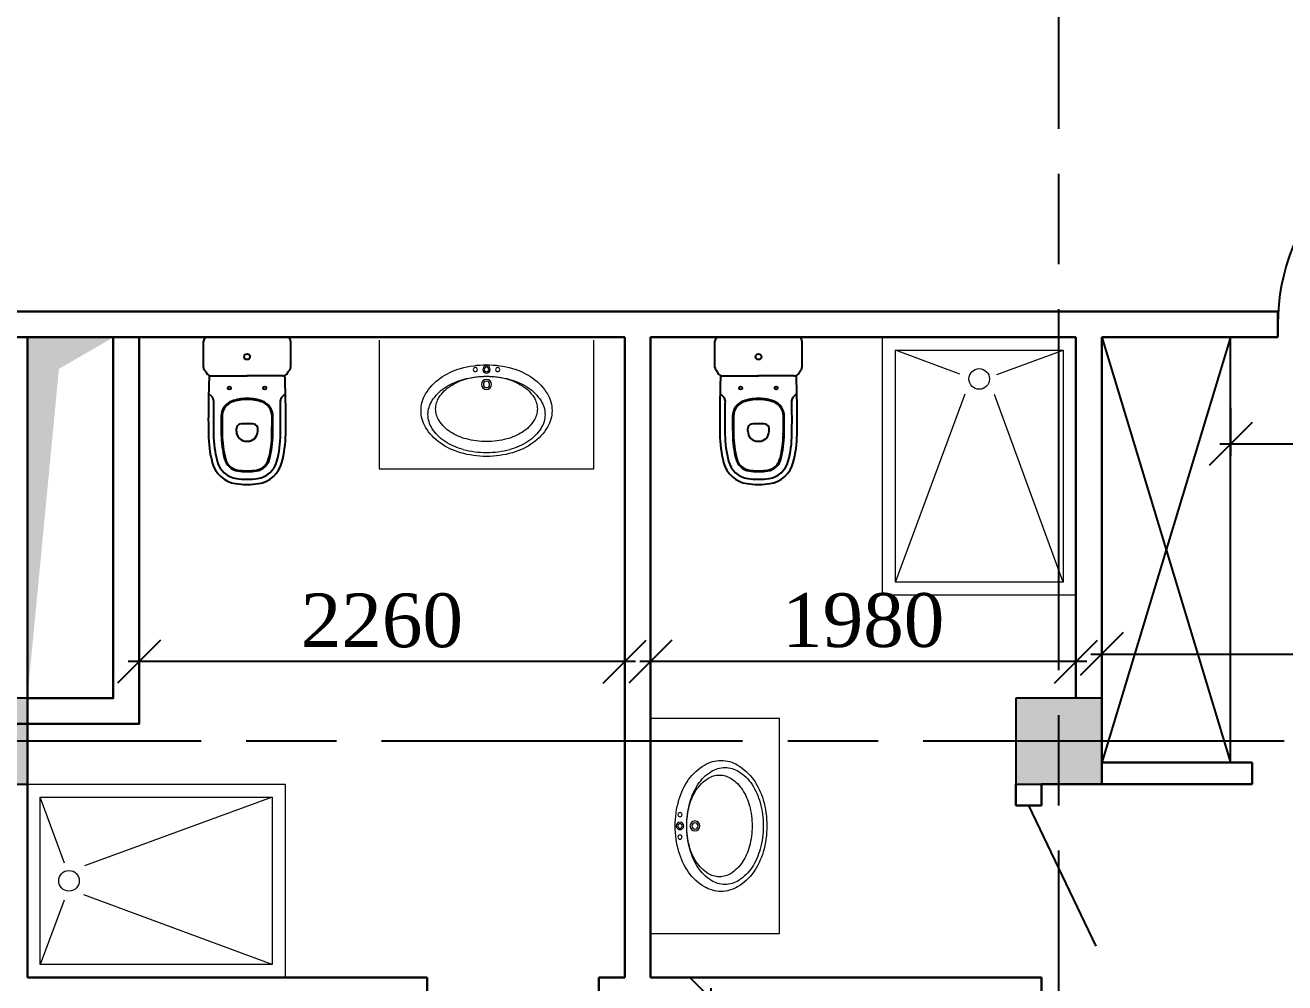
# Model space of a CAD drawing. Header units: inches. Extents: x 2870606 to 3671143, y -733551 to -473558.
# Drawn here: x 3466542 to 3472404, y -513548 to -509090 of the extents above; entities that cross this region are included whole.
import ezdxf

# ---------------------------------------------------------------- set-up
doc = ezdxf.new("R2010")
doc.units = ezdxf.units.IN
doc.header["$MEASUREMENT"] = 0
doc.linetypes.add('ACAD_ISO08W100', pattern=[36, 24, -3, 6, -3])
doc.layers.add('_0', color=7, linetype='Continuous', lineweight=25)
doc.layers.add('SANFURN', color=140, linetype='Continuous')
doc.styles.add('J~stule', font='dutch.ttf')
doc.dimstyles.new('J~style', dxfattribs={"dimscale": 100, "dimtxt": 2.5, "dimasz": 2, "dimexe": 0.55, "dimexo": 0.725, "dimtad": 1, "dimdec": 0, "dimdsep": 46, "dimtxsty": 'J~stule', "dimblk": 'OBLIQUE', "dimcen": 2, "dimdle": 0.5, "dimadec": 0, "dimazin": 0, "dimtfac": 1, "dimtdec": 0, "dimtmove": 0, "dimatfit": 3, "dimfxl": 1, "dimarcsym": 0})

# ---------------------------------------------------------------- blocks, each defined once
blk = doc.blocks.new('uouyotyolt')
at = {"layer": 'SANFURN', "lineweight": 15}
for p, q in [((2860162.5, 280610.8), (2860049, 280918.8)), ((2861129, 280918.8), (2860255.1, 280599.2)), ((2861129, 280138.8), (2860252.6, 280464.1)), ((2860160.6, 280439.1), (2860049, 280138.8))]:
    blk.add_line(p, q, dxfattribs=at)
for points in [[(2859989, 280078.8), (2859989, 280978.8), (2861189, 280978.8), (2861189, 280078.8)], [(2860049, 280138.8), (2860049, 280918.8), (2861129, 280918.8), (2861129, 280138.8)]]:
    blk.add_lwpolyline(points, close=True, dxfattribs=at)
blk.add_circle((2860182.8, 280528.8), 48, dxfattribs=at)
blk = doc.blocks.new('cu')
at = {"layer": '_0'}
for p, q in [((0, 0), (0, 186.3)), ((18.2, 200), (141, 200)), ((279, 158.9), (261.5, 176.4)), ((180, 164), (180, 0)), ((0, -2.5), (0, 0)), ((180, -2.5), (180, 0)), ((437, 47), (424.3, 47)), ((0, -5), (0, -2.5)), ((0, -191.3), (0, -5)), ((180, -2.5), (180, -5)), ((180, -169), (180, -5)), ((437, -52), (424.3, -52)), ((279, -163.9), (261.5, -181.4)), ((141, -205), (18.2, -205))]:
    blk.add_line(p, q, dxfattribs=at)
for centre, radius in [((236, 80), 7.5), ((90.2, -2.5), 13.5), ((90.2, -2.5), 13.5), ((236, -85), 7.5)]:
    blk.add_circle(centre, radius, dxfattribs=at)
for centre, radius, start, end in [((8, 186.3), 8, 155.21151, 180.00003), ((18.2, 180), 20, 90, 150.98314), ((141, 181), 19, 34.93724, 90), ((164.8, 197.6), 10, 214.93724, 253.78478), ((155, 164), 25, 23.37762, 73.78478), ((383, -5322.3), 5500, 89.29054, 92.13617), ((444.2, -372.6), 550, 75.46051, 89.29054), ((155, 164), 25, 360, 23.37762), ((293.1, 173), 20, 225, 270.93637), ((383, -5322.3), 5476, 89.29054, 90.93637), ((367.5, 42.7), 75, 90.1648, 160.01601), ((383, -5322.3), 5440, 89.29054, 90.1648), ((444.2, -372.6), 490, 75.46051, 89.29054), ((444.2, -372.6), 526, 75.46051, 89.29054), ((548.7, 30), 110, 8.81618, 75.46052), ((548.7, 30), 134, 8.81618, 75.46052), ((485, 0), 200, 160.01601, 180), ((485, 0), 196, 160.01601, 180), ((367.5, 42.7), 71, 90.1648, 160.01601), ((383, -5322.3), 5436, 89.29054, 90.1648), ((444.2, -372.6), 486, 75.46051, 89.29054), ((548.7, 30), 70, 8.81618, 75.46052), ((548.7, 30), 74, 8.81618, 75.46052), ((485, 0), 200, 180, 180.71622), ((485, 0), 196, 180, 180.73083), ((582, 0), 180, 170.28485, 180), ((424.3, 27), 20, 90, 170.28485), ((437, 0), 47, 0, 90), ((437, 0), 47, 356.95091, 0), ((355, 0), 266, 0, 8.81618), ((355, 0), 266, 359.4615, 0), ((355, 0), 270, 0, 8.81618), ((355, 0), 270, 359.46948, 0), ((355, 0), 306, 0, 8.81618), ((355, 0), 306, 359.53189, 0), ((355, 0), 330, 0, 8.81618), ((485, -5), 200, 179.28378, 180), ((485, -5), 200, 180, 199.98399), ((485, -5), 196, 179.26917, 180), ((485, -5), 196, 180, 199.98399), ((582, 0), 180, 180, 180.7958), ((582, -5), 180, 179.2042, 180), ((582, -5), 180, 180, 189.71515), ((424.3, -32), 20, 189.71515, 270), ((437, -5), 47, 270, 0), ((437, -5), 47, 0, 3.04909), ((548.7, -35), 70, 284.53948, 351.18382), ((548.7, -35), 74, 284.53948, 351.18382), ((548.7, -35), 110, 284.53948, 351.18382), ((548.7, -35), 134, 284.53948, 351.18382), ((355, -5), 266, 351.18382, 0), ((355, -5), 266, 0, 0.5385), ((355, -5), 270, 351.18382, 0), ((355, -5), 270, 0, 0.53052), ((355, -5), 306, 351.18382, 0), ((355, -5), 306, 0, 0.46811), ((355, -5), 330, 351.18382, 0), ((355, 0), 330, 359.56594, 0), ((355, -5), 330, 0, 0.43406), ((367.5, -47.7), 75, 199.98399, 269.8352), ((367.5, -47.7), 71, 199.98399, 269.8352), ((444.2, 367.6), 486, 270.70946, 284.53949), ((444.2, 367.6), 490, 270.70946, 284.53949), ((155, -169), 25, 336.62238, 0), ((293.1, -178), 20, 89.06363, 135), ((383, 5317.3), 5476, 269.06363, 270.70946), ((383, 5317.3), 5436, 269.8352, 270.70946), ((383, 5317.3), 5440, 269.8352, 270.70946), ((444.2, 367.6), 526, 270.70946, 284.53949), ((444.2, 367.6), 550, 270.70946, 284.53949), ((8, -191.3), 8, 179.99997, 204.78849), ((18.2, -185), 20, 209.01686, 270), ((141, -186), 19, 270, 325.06276), ((164.8, -202.6), 10, 106.21522, 145.06276), ((155, -169), 25, 286.21522, 336.62238), ((383, 5317.3), 5500, 267.86383, 270.70946)]:
    blk.add_arc(centre, radius, start, end, dxfattribs=at)
blk = doc.blocks.new('ITYIR6')
at = {"lineweight": 13, "elevation": -58.9}
blk.add_lwpolyline([(2899772.1, 225462.1), (2899772.1, 224862.1), (2898772.1, 224862.1), (2898772.1, 225462.1)], dxfattribs=at)
at = {"lineweight": 13}
for centre, radius in [((2899272.1, 225324.7, -58.9), 17.3), ((2899219.9, 225324.7, -58.9), 9.72), ((2899272.1, 225324.7, -58.9), 10.5), ((2899324.1, 225324.7, -58.9), 9.72), ((2899272.1, 225255.3, -58.9), 23.1), ((2899272.1, 225255.3, -58.9), 14.7)]:
    blk.add_circle(centre, radius, dxfattribs=at)
for centre, radius, start, end in [((2899272.1, 224912.8, -58.9), 434.2, 90, 106.16225), ((2899272.1, 224912.8, -58.9), 434.2, 73.83775, 90), ((2899192.5, 225090.2, -58.9), 237.1, 124.97931, 149.37391), ((2899240.6, 225021.4, -58.9), 321.1, 106.16225, 124.97931), ((2899272.1, 224878, -58.9), 415.4, 90, 105.14659), ((2899272.1, 224926.1, -58.9), 367.3, 90, 104.90006), ((2899272.1, 224926.1, -58.9), 367.3, 75.09994, 90), ((2899272.1, 224878, -58.9), 415.4, 74.85341, 90), ((2899303.6, 225021.4, -58.9), 321.1, 55.02069, 73.83775), ((2899351.7, 225090.2, -58.9), 237.1, 30.62609, 55.02069), ((2899192.1, 225068.8, -58.9), 205.9, 123.16508, 147.63235), ((2899200.8, 225099.1, -58.9), 177.9, 122.71568, 147.18544), ((2899240.4, 224994.9, -58.9), 294.2, 105.14659, 123.16508), ((2899243.9, 225032.2, -58.9), 257.5, 104.90006, 122.71568), ((2899300.3, 225032.2, -58.9), 257.5, 57.28432, 75.09994), ((2899303.7, 224994.9, -58.9), 294.2, 56.83492, 74.85341), ((2899343.3, 225099.1, -58.9), 177.9, 32.81456, 57.28432), ((2899352, 225068.8, -58.9), 205.9, 32.36765, 56.83492), ((2899119, 225133.7, -58.9), 151.8, 149.37391, 180), ((2899118.7, 225115.4, -58.9), 119, 147.63235, 180), ((2899135.5, 225141.3, -58.9), 100.1, 147.18544, 180), ((2899408.7, 225141.3, -58.9), 100.1, 0, 32.81456), ((2899425.4, 225115.4, -58.9), 119, 0, 32.36765), ((2899425.1, 225133.7, -58.9), 151.8, 0, 30.62609), ((2899119, 225133.7, -58.9), 151.8, 180, 210.62609), ((2899118.7, 225115.4, -58.9), 119, 180, 212.36765), ((2899135.5, 225141.3, -58.9), 100.1, 180, 212.81456), ((2899408.7, 225141.3, -58.9), 100.1, 327.18544, 0), ((2899425.4, 225115.4, -58.9), 119, 327.63235, 0), ((2899425.1, 225133.7, -58.9), 151.8, 329.37391, 0), ((2899192.5, 225177.2, -58.9), 237.1, 210.62609, 235.02069), ((2899192.1, 225161.9, -58.9), 205.9, 212.36765, 236.83492), ((2899200.8, 225183.4, -58.9), 177.9, 212.81456, 237.28432), ((2899343.3, 225183.4, -58.9), 177.9, 302.71568, 327.18544), ((2899352, 225161.9, -58.9), 205.9, 303.16508, 327.63235), ((2899351.7, 225177.2, -58.9), 237.1, 304.97931, 329.37391), ((2899240.4, 225235.8, -58.9), 294.2, 236.83492, 254.85341), ((2899243.9, 225250.4, -58.9), 257.5, 237.28432, 255.09994), ((2899272.1, 225356.5, -58.9), 367.3, 255.09994, 270), ((2899272.1, 225356.5, -58.9), 367.3, 270, 284.90006), ((2899300.3, 225250.4, -58.9), 257.5, 284.90006, 302.71568), ((2899303.7, 225235.8, -58.9), 294.2, 285.14659, 303.16508), ((2899240.6, 225246, -58.9), 321.1, 235.02069, 253.83775), ((2899272.1, 225354.6, -58.9), 434.2, 253.83775, 270), ((2899272.1, 225352.7, -58.9), 415.4, 254.85341, 270), ((2899272.1, 225352.7, -58.9), 415.4, 270, 285.14659), ((2899272.1, 225354.6, -58.9), 434.2, 270, 286.16225), ((2899303.6, 225246, -58.9), 321.1, 286.16225, 304.97931)]:
    blk.add_arc(centre, radius, start, end, dxfattribs=at)
blk = doc.blocks.new('_Oblique')
at = {"color": 0, "linetype": 'ByBlock', "lineweight": -2}
blk.add_line((-0.5, -0.5), (0.5, 0.5), dxfattribs=at)
blk = doc.blocks.new('*D749')
at = {"color": 0, "lineweight": -2, "transparency": 16777216}
for p, q in [((3469452.3, -512150.6), (3469452.3, -511997.5)), ((3471432.3, -512150.6), (3471432.3, -511997.5)), ((3471482.3, -512052.5), (3469402.3, -512052.5))]:
    blk.add_line(p, q, dxfattribs=at)
at = {"layer": 'Defpoints', "color": 0, "lineweight": 35, "transparency": 16777216}
for p in [(3469452.3, -512052.5), (3469452.3, -512223.1), (3471432.3, -512223.1)]:
    blk.add_point(p, dxfattribs=at)
at = {"color": 0, "lineweight": -2, "transparency": 16777216, "xscale": 200, "yscale": 200, "zscale": 200, "rotation": 180}
blk.add_blockref('_Oblique', (3469452.3, -512052.5), dxfattribs=at)
at = {"color": 0, "lineweight": -2, "transparency": 16777216, "xscale": 200, "yscale": 200, "zscale": 200}
blk.add_blockref('_Oblique', (3471432.3, -512052.5), dxfattribs=at)
at = {"color": 0, "transparency": 16777216, "insert": (3470442.3, -511861.4), "char_height": 250, "attachment_point": 5, "style": 'J~stule'}
blk.add_mtext('1980', dxfattribs=at)
blk = doc.blocks.new('*D750')
at = {"color": 0, "lineweight": -2, "transparency": 16777216}
for p, q in [((3467072.3, -512053.4), (3467072.3, -511997.5)), ((3469332.3, -512160.8), (3469332.3, -511997.5)), ((3469382.3, -512052.5), (3467022.3, -512052.5))]:
    blk.add_line(p, q, dxfattribs=at)
at = {"layer": 'Defpoints', "color": 0, "lineweight": 35, "transparency": 16777216}
for p in [(3467072.3, -512052.5), (3467072.3, -512125.9), (3469332.3, -512233.3)]:
    blk.add_point(p, dxfattribs=at)
at = {"color": 0, "lineweight": -2, "transparency": 16777216, "xscale": 200, "yscale": 200, "zscale": 200, "rotation": 180}
blk.add_blockref('_Oblique', (3467072.3, -512052.5), dxfattribs=at)
at = {"color": 0, "lineweight": -2, "transparency": 16777216, "xscale": 200, "yscale": 200, "zscale": 200}
blk.add_blockref('_Oblique', (3469332.3, -512052.5), dxfattribs=at)
at = {"color": 0, "transparency": 16777216, "insert": (3468202.3, -511862.4), "char_height": 250, "attachment_point": 5, "style": 'J~stule'}
blk.add_mtext('2260', dxfattribs=at)
blk = doc.blocks.new('*D754')
at = {"color": 0, "lineweight": -2, "transparency": 16777216}
for p, q in [((3472152.3, -510872.1), (3472152.3, -511094.4)), ((3473802.3, -510872.1), (3473802.3, -511094.4)), ((3472102.3, -511039.4), (3473852.3, -511039.4))]:
    blk.add_line(p, q, dxfattribs=at)
at = {"layer": 'Defpoints', "color": 0, "lineweight": 35, "transparency": 16777216}
for p in [(3472152.3, -510799.6, -51.2), (3473802.3, -510799.6, 94.1), (3473802.3, -511039.4)]:
    blk.add_point(p, dxfattribs=at)
at = {"color": 0, "lineweight": -2, "transparency": 16777216, "xscale": 200, "yscale": 200, "zscale": 200, "rotation": 180}
blk.add_blockref('_Oblique', (3472152.3, -511039.4), dxfattribs=at)
at = {"color": 0, "lineweight": -2, "transparency": 16777216, "xscale": 200, "yscale": 200, "zscale": 200}
blk.add_blockref('_Oblique', (3473802.3, -511039.4), dxfattribs=at)
at = {"color": 0, "transparency": 16777216, "insert": (3472977.3, -510846.7), "char_height": 250, "attachment_point": 5, "style": 'J~stule'}
blk.add_mtext('1650', dxfattribs=at)
blk = doc.blocks.new('*D755')
at = {"color": 0, "lineweight": -2, "transparency": 16777216}
for p, q in [((3471552.3, -511938.8), (3471552.3, -512072.4)), ((3476152.3, -511938.8), (3476152.3, -512072.4)), ((3471502.3, -512017.4), (3476202.3, -512017.4))]:
    blk.add_line(p, q, dxfattribs=at)
at = {"layer": 'Defpoints', "color": 0, "lineweight": 35, "transparency": 16777216}
for p in [(3471552.3, -511866.3), (3476152.3, -511866.3), (3476152.3, -512017.4)]:
    blk.add_point(p, dxfattribs=at)
at = {"color": 0, "lineweight": -2, "transparency": 16777216, "xscale": 200, "yscale": 200, "zscale": 200, "rotation": 180}
blk.add_blockref('_Oblique', (3471552.3, -512017.4), dxfattribs=at)
at = {"color": 0, "lineweight": -2, "transparency": 16777216, "xscale": 200, "yscale": 200, "zscale": 200}
blk.add_blockref('_Oblique', (3476152.3, -512017.4), dxfattribs=at)
at = {"color": 0, "transparency": 16777216, "insert": (3473852.3, -511827.4), "char_height": 250, "attachment_point": 5, "style": 'J~stule'}
blk.add_mtext('4600', dxfattribs=at)
blk = doc.blocks.new('*D806')
at = {"color": 0, "lineweight": -2, "transparency": 16777216}
for p, q in [((3469735.2, -518273.1), (3469735.2, -513573.1)), ((3469979.8, -513623.1), (3469680.2, -513623.1)), ((3469979.8, -518223.1), (3469680.2, -518223.1))]:
    blk.add_line(p, q, dxfattribs=at)
at = {"layer": 'Defpoints', "color": 0, "lineweight": 35, "transparency": 16777216}
for p in [(3469735.2, -513623.1), (3470052.3, -513623.1), (3470052.3, -518223.1)]:
    blk.add_point(p, dxfattribs=at)
at = {"color": 0, "lineweight": -2, "transparency": 16777216, "xscale": 200, "yscale": 200, "zscale": 200}
for p, rotation in [((3469735.2, -513623.1), 90), ((3469735.2, -518223.1), 270)]:
    blk.add_blockref('_Oblique', p, dxfattribs=dict(at, rotation=rotation))
at = {"color": 0, "transparency": 16777216, "insert": (3469545.2, -515923.1), "char_height": 250, "attachment_point": 5, "rotation": 90, "style": 'J~stule'}
blk.add_mtext('4600', dxfattribs=at)

msp = doc.modelspace()

# ---------------------------------------------------------------- hatches: boundary and pattern name
h = msp.add_hatch(color=256)
h.dxf.hatch_style = 1
h.paths.add_polyline_path([(3466552.3, -512623.13), (3466552.3, -512223.13), (3466152.3, -512223.13), (3466152.3, -512623.13)])
h = msp.add_hatch(color=256)
h.dxf.hatch_style = 1
h.paths.add_polyline_path([(3471552.3, -512623.13), (3471552.3, -512223.13), (3471152.3, -512223.13), (3471152.3, -512623.13)])

# ---------------------------------------------------------------- linework, layer by layer
at = {"color": 252, "linetype": 'ACAD_ISO08W100', "ltscale": 70}
for p, q in [((3471352.3, -524692.02), (3471352.3, -496403.85)), ((3515241.22, -512423.13), (3449347.53, -512423.13))]:
    msp.add_line(p, q, dxfattribs=at)
at = {"lineweight": 30}
for p, q in [((3472371.94, -510423.13, 35.22), (3472371.94, -510543.13, 35.22)), ((3466552.3, -513523.13), (3466552.3, -510543.13)), ((3469332.3, -513523.09), (3469332.3, -510543.13)), ((3471432.3, -510543.13), (3469452.3, -510543.13)), ((3469452.3, -513523.09), (3469452.3, -510543.13)), ((3471432.3, -512223.13), (3471432.3, -510543.13)), ((3472371.94, -510543.13), (3471552.3, -510543.13)), ((3471552.3, -512623.13), (3471552.3, -510543.13)), ((3471552.3, -512523.13), (3472251.94, -512523.13)), ((3472251.94, -512523.13), (3472251.94, -512623.13)), ((3471152.3, -512723.13), (3471152.3, -512623.13)), ((3471272.3, -512623.13), (3472251.94, -512623.13)), ((3471272.3, -512723.13), (3471272.3, -512623.13)), ((3471152.3, -512723.13), (3471272.3, -512723.13)), ((3468412.3, -513523.09), (3466552.3, -513523.09)), ((3468412.3, -513523.09), (3468412.3, -513623.09)), ((3469332.3, -513523.09), (3469212.3, -513523.09)), ((3469212.3, -513523.09), (3469212.3, -513623.09)), ((3471272.3, -513523.09), (3469452.3, -513523.09)), ((3471272.3, -513873.09), (3471272.3, -513523.09))]:
    msp.add_line(p, q, dxfattribs=at)
for q in [(3472152.3, -510543.13, -58.88), (3471552.3, -512523.13)]:
    msp.add_line((3472152.3, -512523.13), q)
at = {"color": 0}
msp.add_line((3471212.3, -512723.13), (3471525.3, -513376.73), dxfattribs=at)
at = {"lineweight": 30}
for points in [[(3472371.94, -510423.13), (3463091.94, -510423.13)], [(3469332.3, -510543.13), (3467072.3, -510543.13)]]:
    msp.add_lwpolyline(points, dxfattribs=at)
for points in [[(3466432.3, -510543.13), (3466432.3, -512343.13), (3467072.3, -512343.13), (3467072.3, -510543.13)], [(3466952.3, -510543.13), (3466952.3, -512223.13), (3466552.3, -512223.13), (3466552.3, -510543.13)]]:
    msp.add_lwpolyline(points, close=True, dxfattribs=at)
msp.add_lwpolyline([(3472152.3, -510543.13), (3471552.3, -512523.13)])
at = {"elevation": -58.88}
msp.add_lwpolyline([(3471552.3, -510543.13), (3472152.3, -512523.13)], dxfattribs=at)
for points in [[(3466152.3, -512223.13), (3466152.3, -512623.13), (3466552.3, -512623.13), (3466552.3, -512223.13)], [(3471152.3, -512223.13), (3471152.3, -512623.13), (3471552.3, -512623.13), (3471552.3, -512223.13)]]:
    msp.add_lwpolyline(points, close=True)
msp.add_arc((3473320.33, -510479.79, -23.65), 948.4, 92.924961, 180.201966)
msp.add_solid([(3466552.3, -512223.13), (3466552.3, -510543.13), (3466699.38, -510690.21), (3466952.3, -510543.13)])

# ---------------------------------------------------------------- block references
at = {"rotation": 269.9999986392983}
for p in [(3467577.3, -510543.13), (3469957.3, -510543.13)]:
    msp.add_blockref('cu', p, dxfattribs=at)
at = {"color": 1, "xscale": -1}
msp.add_blockref('ITYIR6', (6367961.28, -736017.91, 58.88), dxfattribs=at)
at = {"color": 1, "rotation": 270}
msp.add_blockref('uouyotyolt', (3190453.47, 2349445.86), dxfattribs=at)
at = {"color": 1, "xscale": -1, "rotation": 90}
msp.add_blockref('ITYIR6', (3694914.44, 2386454.26, 58.88), dxfattribs=at)
at = {"color": 1}
msp.add_blockref('uouyotyolt', (606563.31, -793601.96), dxfattribs=at)

# ---------------------------------------------------------------- dimensions: what is measured, and where the dimension line sits
for base, p1, p2, picture, middle in [((3473802.3, -511039.42), (3472152.3, -510799.59, -51.25), (3473802.3, -510799.59, 94.1), '*D754', (3472977.3, -510846.72)), ((3467072.3, -512052.46), (3469332.3, -512233.32), (3467072.3, -512125.93), '*D750', (3468202.3, -511862.44)), ((3469452.3, -512052.46), (3471432.3, -512223.13), (3469452.3, -512223.13), '*D749', (3470442.3, -511861.4)), ((3476152.3, -512017.38), (3471552.3, -511866.29), (3476152.3, -511866.29), '*D755', (3473852.3, -511827.37))]:
    dim = msp.add_linear_dim(base=base, p1=p1, p2=p2, dimstyle='J~style', override={"dimdec": 1, "dimtdec": 1})
    dim.commit()
    dim.dimension.update_dxf_attribs({"geometry": picture, "text_midpoint": middle})
dim = msp.add_linear_dim(base=(3469735.22, -513623.09), p1=(3470052.3, -518223.13), p2=(3470052.3, -513623.09), angle=90, dimstyle='J~style', override={"dimdec": 1, "dimtdec": 1})
dim.commit()
dim.dimension.update_dxf_attribs({"geometry": '*D806', "text_midpoint": (3469545.2, -515923.11)})

doc.saveas('drawing.dxf')
